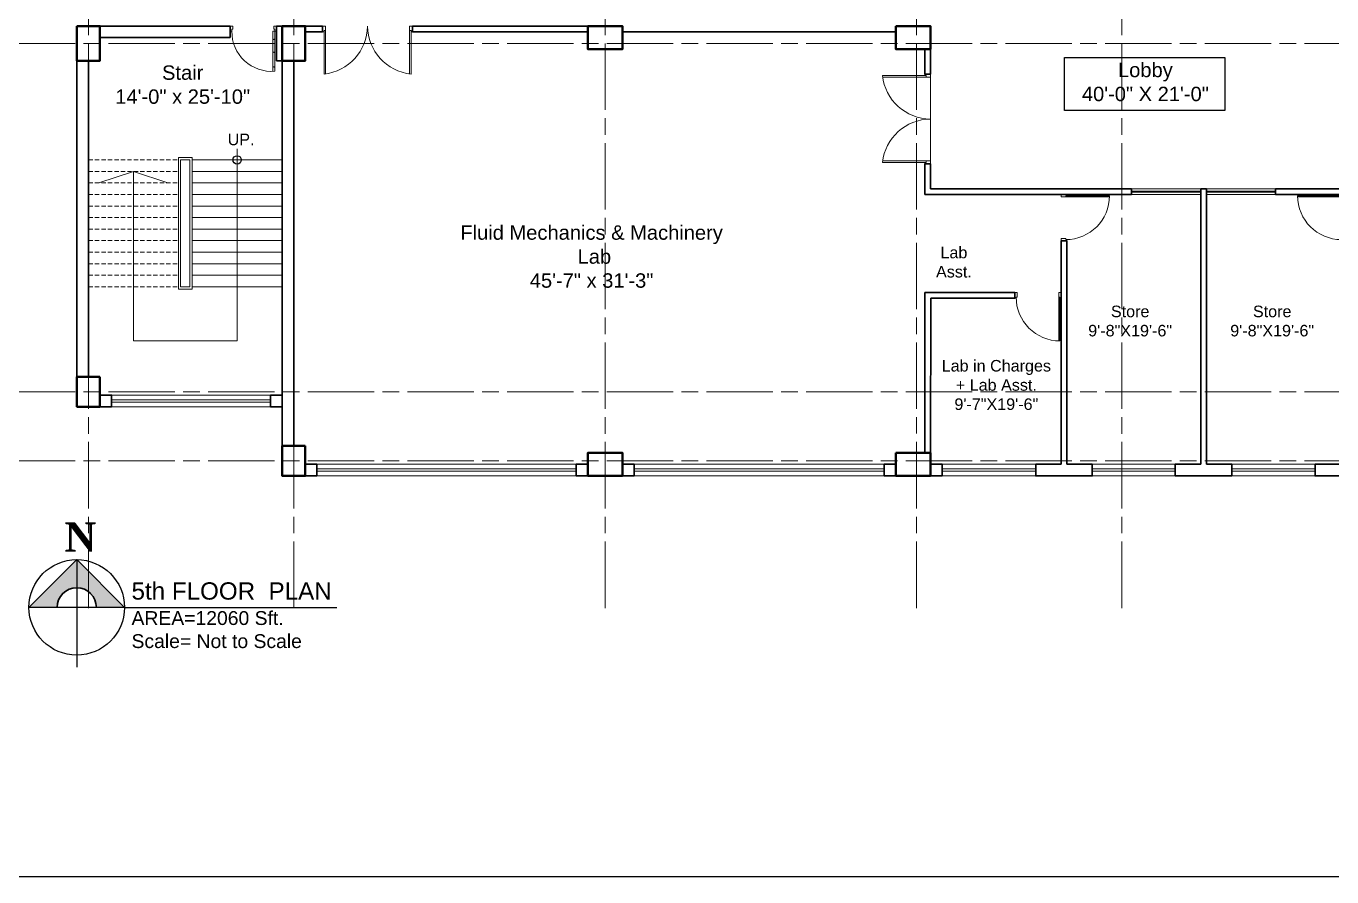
# Model space of a CAD drawing. Header units: inches. Extents: x -12 to 20935469, y -1604 to 24729220.
# Drawn here: x 20895921 to 20897053, y 24712181 to 24712918 of the extents above; entities that cross this region are included whole.
import ezdxf

# ---------------------------------------------------------------- set-up
doc = ezdxf.new("R2010")
doc.units = ezdxf.units.IN
doc.header["$LTSCALE"] = 0.03
doc.header["$MEASUREMENT"] = 0
doc.linetypes.add('ACAD_ISO08W100', pattern=[36, 24, -3, 6, -3])
doc.linetypes.add('DASHED2', pattern=[0.375, 0.25, -0.125])
for name, color, linetype, lineweight in [('column', 1, 'Continuous', 40), ('Door', 7, 'Continuous', 18), ('Gas', 21, 'Continuous', 5), ('Grid Line', 252, 'Continuous', 18), ('Hatch', 253, 'Continuous', 15), ('Low Wall', 7, 'Continuous', 30), ('Main Wall', 7, 'Continuous', 30), ('RAIL', 23, 'Continuous', 13), ('STAIR', 46, 'Continuous', 15), ('wind.', 150, 'Continuous', 20)]:
    doc.layers.add(name, color=color, linetype=linetype, lineweight=lineweight)
doc.layers.add('TEXT', color=7, linetype='Continuous')
doc.styles.add('2', font='swisscl.ttf')
doc.styles.get("Standard").update_dxf_attribs({"font": 'timesbd.ttf'})

# ---------------------------------------------------------------- blocks, each defined once
blk = doc.blocks.new('fff')
at = {"layer": 'Grid Line', "color": 252, "linetype": 'ACAD_ISO08W100', "lineweight": 9, "ltscale": 80, "true_color": 0x939598}
for p, q in [((20830948.30879143, 24723521.10155122), (20830948.30879143, 24724698.78124316)), ((20831126.2792098, 24723521.10975568), (20831126.2792098, 24724698.78944762)), ((20831396.27940053, 24723521.10975705), (20831396.27940053, 24724698.789449)), ((20831666.2795913, 24723521.12176201), (20831666.2795913, 24724698.80145396)), ((20831844.25000966, 24723521.10155122), (20831844.25000967, 24724698.78124316)), ((20833096.94929376, 24724010.74613543), (20830726.1474328, 24724010.74613543)), ((20833096.94929376, 24723708.71657327), (20830726.1474328, 24723708.71657328)), ((20833096.94929376, 24723648.75434016), (20830726.1474328, 24723648.75434017))]:
    blk.add_line(p, q, dxfattribs=at)
blk = doc.blocks.new('Door_45')
at = {"layer": 'Door'}
for p, q in [((1.499446089358273, 4.966720660065755), (1.499446089358273, 43.96672066006575)), ((1.499446089358273, 40.02726910408236), (2.249446089358273, 40.02726910408236)), ((2.249446089358273, 40.02726910408236), (2.249446089358273, 39.52726910408236)), ((2.249446089358273, 39.52726910408236), (2.749446089591103, 39.52726910408236)), ((2.749446089591103, 39.52726910408236), (2.749446089591103, 40.02726910408236)), ((2.749446089591103, 40.02726910408236), (3.499446089358273, 40.02726910408236)), ((3.499446089358273, 44.03189280286006), (3.499446089358273, 4.966720660065755)), ((1.499446089358273, 25.76575365659081), (2.249446089358273, 25.76575365659081)), ((2.249446089358273, 25.76575365659081), (2.249446089358273, 25.26575365659081)), ((2.749446089591103, 25.76575365659081), (3.499446089358273, 25.76575365659081)), ((2.749446089591103, 25.26575365659081), (2.749446089591103, 25.76575365659081)), ((2.249446089358273, 25.26575365659081), (2.749446089591103, 25.26575365659081)), ((2.249446089358273, 12.56961937076411), (2.249446089358273, 13.06961937076411)), ((2.249446089358273, 13.06961937076411), (2.749446089591103, 13.06961937076411)), ((2.749446089591103, 13.06961937076411), (2.749446089591103, 12.56961937076411)), ((-0.0005539106417273842, -0.03327933993424503), (-0.0005539106417273842, 4.966720660065755)), ((-0.0005539106417273842, 4.966720660065755), (1.499446089358273, 4.966720660065755)), ((1.499446089358273, 12.56961937076411), (2.249446089358273, 12.56961937076411)), ((3.499446089358273, 4.966720660065755), (1.499446089358273, 4.966720660065755)), ((1.499446089358273, 4.966720660065755), (1.499446089358273, 2.966720660065755)), ((1.499446089358273, 2.966720660065755), (2.499446089358273, 2.966720660065755)), ((2.499446089358273, 2.966720660065755), (2.499446089358273, -0.03327933993424503)), ((2.749446089591103, 12.56961937076411), (3.499446089358273, 12.56961937076411)), ((42.5, 3), (42.5, -0.03327933993424503)), ((43.5, 3), (42.5, 3)), ((45.00000000023283, 5), (43.5, 5)), ((43.5, 5), (43.5, 3)), ((45.00000000023283, -0.03327933993424503), (45.00000000023283, 5)), ((2.499446089358273, -0.03327933993424503), (-0.0005539106417273842, -0.03327933993424503)), ((42.5, -0.03327933993424503), (45.00000000023283, -0.03327933993424503))]:
    blk.add_line(p, q, dxfattribs=at)
blk.add_arc((4.660651951731928, 5.255392092920653), 38.84018771759182, 359.6232511897165, 94.66847186469465, dxfattribs=at)
blk = doc.blocks.new('$D40')
at = {"layer": 'Door'}
for p, q in [((1, 4), (1, 42)), ((2, 0), (2, 41.98683982644525)), ((1, 5), (0, 5)), ((2, 0), (0, 0)), ((2, 4), (1, 4)), ((39, 4), (38, 4)), ((38, 4), (38, 0)), ((40, 0), (38, 0)), ((40, 5), (38.98683982644525, 5)), ((39, 5), (39, 4))]:
    blk.add_line(p, q, dxfattribs=at)
blk.add_arc((1, 4), 38, 0, 89.99999999999999, dxfattribs=at)

msp = doc.modelspace()

# ---------------------------------------------------------------- hatches: boundary and pattern name
at = {"layer": 'Low Wall'}
h = msp.add_hatch(color=256, dxfattribs=at)
h.paths.add_polyline_path([(20895947.44748481, 24712414.28770984), (20895923.07206972, 24712414.28770984), (20895964.48509115, 24712455.70073127), (20895964.48509115, 24712431.32531618, 0.4142135623731086)])
h.paths.add_polyline_path([(20895964.48509115, 24712431.32531618), (20895964.48509115, 24712455.70073127), (20896005.89811257, 24712414.28770984), (20895981.52269748, 24712414.28770984, 0.4142135623730951)])

# ---------------------------------------------------------------- linework, layer by layer
for p, q in [((20896172.59153295, 24712528.36044816), (20896172.59153295, 24712528.36044815)), ((20895964.48509115, 24712455.70073127), (20895964.48509115, 24712362.3248402)), ((20896005.89811257, 24712414.28770984), (20896190.12722576, 24712414.28770984))]:
    msp.add_line(p, q)
msp.add_lwpolyline([(20896820.73079331, 24712891.05837601), (20896959.6640982, 24712891.05837601), (20896959.6640982, 24712845.17331011), (20896820.73079331, 24712845.17331011)], close=True)
msp.add_lwpolyline([(20896005.8611874, 24712414.32463501), (20895923.07208621, 24712414.25075174)])
for centre, radius in [((20896103.57985885, 24712802.33088574), 3.60517880693078), ((20895964.48509115, 24712414.28770984), 41.41302142460199)]:
    msp.add_circle(centre, radius)
at = {"layer": 'column', "lineweight": 40, "ltscale": 20}
for points in [[(20895964.64506632, 24712918.35224341), (20895984.64506632, 24712918.35224341), (20895984.64506632, 24712888.35224342), (20895964.64506632, 24712888.35224342)], [(20896142.61597706, 24712918.35224341), (20896162.61597706, 24712918.35224341), (20896162.61597706, 24712888.35224342), (20896142.61597706, 24712888.35224342)], [(20896407.61567872, 24712918.35224341), (20896407.61567872, 24712898.35224341), (20896437.61567872, 24712898.35224341), (20896437.61567872, 24712918.35224341)], [(20896674.61548465, 24712918.3522629), (20896674.61548465, 24712898.3522629), (20896704.61548465, 24712898.3522629), (20896704.61548465, 24712918.3522629)], [(20895984.64506632, 24712614.32268126), (20895964.64506632, 24712614.32268126), (20895964.64506632, 24712588.32268126), (20895984.64506632, 24712588.32268126)], [(20896162.61548469, 24712554.36044815), (20896142.61548469, 24712554.36044815), (20896142.61548469, 24712528.36044815), (20896162.61548469, 24712528.36044815)], [(20896437.61556873, 24712528.36044815), (20896437.61556873, 24712548.36044815), (20896407.61556873, 24712548.36044815), (20896407.61556873, 24712528.36044815)], [(20896674.6154051, 24712548.35226291), (20896674.6154051, 24712528.35226291), (20896704.61540509, 24712528.35226291), (20896704.61540509, 24712548.35226291)]]:
    msp.add_lwpolyline(points, close=True, dxfattribs=at)
at = {"layer": 'Defpoints'}
msp.add_lwpolyline([(20895720.09095256, 24713639.10110414), (20898158.95754645, 24713639.10110414), (20898158.95754645, 24712180.57173782), (20895720.09095256, 24712180.57173782)], close=True, dxfattribs=at)
at = {"layer": 'Door'}
for p, q in [((20896180.19207356, 24712918.35224342), (20896177.59207357, 24712918.35224342)), ((20896180.19207356, 24712918.35224342), (20896180.19207356, 24712876.77546511)), ((20896252.99207356, 24712918.35224342), (20896252.99207356, 24712876.77546511)), ((20896252.99207356, 24712918.35224342), (20896255.59207356, 24712918.35224342)), ((20896178.89212922, 24712913.33385089), (20896177.59212922, 24712913.33385089)), ((20896178.89207356, 24712914.63385089), (20896178.89207357, 24712876.75224342)), ((20896180.19212921, 24712914.63385089), (20896178.89207356, 24712914.63385089)), ((20896252.99207356, 24712914.63385089), (20896254.29207356, 24712914.63385089)), ((20896254.29207356, 24712914.63385089), (20896254.29207356, 24712876.75224342)), ((20896254.29207356, 24712913.33385089), (20896255.59207356, 24712913.33385089)), ((20896700.89709204, 24712875.47702266), (20896663.01548458, 24712875.47702265)), ((20896704.61548458, 24712874.17702265), (20896663.03870627, 24712874.17702265)), ((20896699.59709204, 24712875.476967), (20896699.59709204, 24712876.776967)), ((20896700.89709204, 24712874.17696701), (20896700.89709204, 24712875.47702266)), ((20896704.61548458, 24712874.17702265), (20896704.61548458, 24712876.77702265)), ((20896700.89709204, 24712800.07702266), (20896663.01548458, 24712800.07702266)), ((20896704.61548458, 24712801.37702266), (20896663.03870627, 24712801.37702266)), ((20896699.59709204, 24712800.07702266), (20896699.59709204, 24712798.77702266)), ((20896700.89709204, 24712801.37702266), (20896700.89709204, 24712800.07702266)), ((20896704.61548458, 24712801.37702266), (20896704.61548458, 24712798.77702266))]:
    msp.add_line(p, q, dxfattribs=at)
for centre, radius, start, end in [((20896174.30937444, 24712918.78812701), 42.28494578562433, 276.2217427485451, 359.4093707031445), ((20896258.87477269, 24712918.78812701), 42.28494578564002, 180.5906292968489, 263.7782572514549), ((20896705.05136816, 24712880.05972178), 42.28494578562433, 186.2217425450781, 269.4093707030284), ((20896705.05136816, 24712795.49432353), 42.28494578564002, 90.59062929697157, 173.7782574549219)]:
    msp.add_arc(centre, radius, start, end, dxfattribs=at)
at = {"layer": 'Gas', "color": 0, "lineweight": 5}
for points in [[(20896064.59464967, 24712804.33088575), (20896052.59464967, 24712804.33088575), (20896052.59464967, 24712690.33088574), (20896064.59464967, 24712690.33088574)], [(20896062.59464967, 24712802.33088575), (20896054.59464967, 24712802.33088575), (20896054.59464967, 24712692.33088574), (20896062.59464967, 24712692.33088574)]]:
    msp.add_lwpolyline(points, close=True, dxfattribs=at)
at = {"layer": 'Hatch', "lineweight": 0}
msp.add_line((20896704.61548465, 24712798.77702266), (20896704.61548465, 24712874.17702265), dxfattribs=at)
at = {"layer": 'Low Wall', "color": 0}
msp.add_lwpolyline([(20895923.07206972, 24712414.28770984), (20895964.48509115, 24712455.70073127), (20896005.89811257, 24712414.28770984)], dxfattribs=at)
at = {"layer": 'Low Wall'}
msp.add_arc((20895964.48509115, 24712414.28770984), 17.03760633639278, 0, 180, dxfattribs=at)
at = {"layer": 'Main Wall', "lineweight": 30}
for p, q in [((20896097.61548469, 24712918.35224341), (20895984.64506633, 24712918.35224341)), ((20896097.61548469, 24712918.35224341), (20896097.61548469, 24712908.35224341)), ((20896142.61597706, 24712918.32546929), (20896137.61597706, 24712918.32546929)), ((20896137.61597706, 24712918.32546929), (20896137.61597706, 24712888.35224341)), ((20896152.61548469, 24712918.33088572), (20896142.61548469, 24712918.33088572)), ((20896162.61597706, 24712918.35224369), (20896177.59207357, 24712918.35224369)), ((20896177.59207357, 24712918.35224369), (20896177.59207357, 24712913.34580395)), ((20896255.59207356, 24712918.35224368), (20896407.61567872, 24712918.35224369)), ((20896255.59207356, 24712913.34441864), (20896255.59207356, 24712918.35224368)), ((20896097.61548469, 24712908.35224341), (20895984.64506633, 24712908.35224341)), ((20896177.59207357, 24712913.34580395), (20896162.61597706, 24712913.34606994)), ((20896407.61567872, 24712913.3417186), (20896255.59207356, 24712913.34441864)), ((20896674.61548465, 24712913.33697651), (20896437.61567872, 24712913.34118579)), ((20896699.61548465, 24712898.3522629), (20896699.61548465, 24712876.77702265)), ((20896704.61548465, 24712876.77702265), (20896704.61548465, 24712898.3522629)), ((20895964.64506632, 24712888.35224342), (20895964.64506632, 24712614.32268126)), ((20895974.64506633, 24712888.35224342), (20895974.64506632, 24712614.32268126)), ((20896137.61597706, 24712888.35224341), (20896142.61597706, 24712888.35224341)), ((20896142.61597705, 24712554.36044815), (20896142.61597705, 24712888.36044816)), ((20896152.61548469, 24712554.36044815), (20896152.61548469, 24712888.36044816)), ((20896699.61548465, 24712876.77702265), (20896704.61548465, 24712876.77702265)), ((20896699.61548465, 24712798.77702266), (20896699.61548465, 24712772.20178241)), ((20896704.61548465, 24712798.77702266), (20896699.61548465, 24712798.77702266)), ((20896704.61548465, 24712798.77702266), (20896704.61548465, 24712777.20178241)), ((20896699.61548465, 24712772.20178241), (20896878.85506721, 24712772.20178241)), ((20896704.61548465, 24712777.20178241), (20896878.85506721, 24712777.20178241)), ((20896878.85506721, 24712777.20178241), (20896878.85506721, 24712772.20178241)), ((20896938.85506722, 24712777.20178241), (20896943.85506721, 24712777.20178241)), ((20896938.85506721, 24712777.20178241), (20896938.85506722, 24712538.36044815)), ((20896943.85506721, 24712777.20178241), (20896943.85506721, 24712538.36044815)), ((20897003.85506721, 24712777.20178241), (20897190.11548469, 24712777.20178241)), ((20897003.85506721, 24712777.20178241), (20897003.85506721, 24712772.20178241)), ((20897003.85506721, 24712772.20178241), (20897195.11548469, 24712772.20178241)), ((20896817.85506721, 24712732.20178241), (20896817.85506721, 24712538.36044815)), ((20896817.85506721, 24712732.20178241), (20896822.85506721, 24712732.20178241)), ((20896822.85506721, 24712732.20178241), (20896822.85506721, 24712538.36044815)), ((20896699.61540522, 24712687.36044816), (20896777.85506721, 24712687.36044816)), ((20896699.61540522, 24712548.36044815), (20896699.61540522, 24712687.36044816)), ((20896704.59599412, 24712548.36052148), (20896704.87574298, 24712682.36044816)), ((20896704.87574298, 24712682.36044816), (20896777.85506721, 24712682.36044815)), ((20896777.85506721, 24712687.36044816), (20896777.85506721, 24712682.36044815)), ((20896965.85493216, 24712528.35224371), (20896965.85493216, 24712538.35237876))]:
    msp.add_line(p, q, dxfattribs=at)
at = {"layer": 'Main Wall'}
for points in [[(20895984.64506301, 24712598.32268126), (20895994.64833204, 24712598.32268126), (20895994.64833204, 24712588.33249809), (20895984.64506301, 24712588.33249809)], [(20896132.61230807, 24712598.32264624), (20896142.61557711, 24712598.32264624), (20896142.61557711, 24712588.33246307), (20896132.61230807, 24712588.33246307)]]:
    msp.add_lwpolyline(points, close=True, dxfattribs=at)
at = {"layer": 'Main Wall', "lineweight": 30}
for points in [[(20896162.59153295, 24712528.36044816), (20896172.59153295, 24712528.36044816), (20896172.59166802, 24712538.36193376), (20896162.59207359, 24712538.36193376)], [(20896407.59215763, 24712528.35875998), (20896397.59215763, 24712528.35875998), (20896397.59229269, 24712538.35889503), (20896407.59215763, 24712538.35889503)], [(20896437.61556873, 24712528.36044816), (20896447.61556873, 24712528.36044816), (20896447.6157038, 24712538.36193376), (20896437.61610937, 24712538.36193376)], [(20896674.591994, 24712528.35875998), (20896664.591994, 24712528.35875998), (20896664.59212906, 24712538.35889503), (20896674.591994, 24712538.35889503)], [(20896704.61540509, 24712528.35226291), (20896714.61540509, 24712528.35226291), (20896714.61554017, 24712538.35374852), (20896704.61594574, 24712538.35374852)], [(20896844.85493215, 24712538.35364017), (20896844.85493215, 24712528.35350512), (20896795.85506721, 24712528.35350512), (20896795.85520227, 24712538.35364017), (20896817.85506721, 24712538.35364017)], [(20896822.85506721, 24712538.35237876), (20896844.85493215, 24712538.35237876)], [(20896965.85493216, 24712528.35224371), (20896916.85506722, 24712528.35224371), (20896916.85520227, 24712538.37576269), (20896938.85506722, 24712538.37576269)], [(20896943.85506721, 24712538.37576269), (20896965.85493216, 24712538.37576269)], [(20897060.09199404, 24712528.35224371), (20897038.09199404, 24712528.35224371), (20897038.0921291, 24712538.35237876), (20897060.09199404, 24712538.35237876)]]:
    msp.add_lwpolyline(points, dxfattribs=at)
at = {"layer": 'RAIL', "lineweight": 9}
for p, q in [((20896103.57985885, 24712812.05849432), (20896103.57985885, 24712645.33088575)), ((20896013.59464967, 24712792.33088575), (20895983.59464967, 24712782.33088575)), ((20896013.59464967, 24712645.33088575), (20896013.59464967, 24712792.33088575)), ((20896043.59464967, 24712782.33088575), (20896013.59464967, 24712792.33088575)), ((20896142.59464967, 24712782.33088574), (20896064.59464967, 24712782.33088575)), ((20896103.57985885, 24712645.33088575), (20896013.59464967, 24712645.33088575))]:
    msp.add_line(p, q, dxfattribs=at)
at = {"layer": 'STAIR', "color": 32, "linetype": 'DASHED2', "lineweight": 5, "ltscale": 500}
for p, q in [((20895974.62423132, 24712802.33088574), (20896052.59464967, 24712802.33088575)), ((20895974.62423132, 24712792.33088574), (20896052.59464967, 24712792.33088575)), ((20895974.62423132, 24712782.33088574), (20896052.59464967, 24712782.33088575)), ((20895974.62423132, 24712772.33088573), (20896052.59464967, 24712772.33088575)), ((20895974.62423132, 24712762.33088573), (20896052.59464967, 24712762.33088575)), ((20895974.62423132, 24712752.33088574), (20896052.59464967, 24712752.33088575)), ((20895974.62423132, 24712742.33088574), (20896052.59464967, 24712742.33088575)), ((20895974.62423132, 24712732.33088574), (20896052.59464967, 24712732.33088575)), ((20895974.62423132, 24712722.33088574), (20896052.59464967, 24712722.33088575)), ((20895974.62423132, 24712712.33088573), (20896052.59464967, 24712712.33088575)), ((20895974.62423132, 24712702.33088573), (20896052.59464967, 24712702.33088575)), ((20895974.62423132, 24712692.33088574), (20896052.59464967, 24712692.33088575))]:
    msp.add_line(p, q, dxfattribs=at)
at = {"layer": 'STAIR', "color": 32, "lineweight": 5}
for p, q in [((20896064.59464967, 24712802.33088575), (20896142.59464967, 24712802.33088574)), ((20896064.59464967, 24712792.33088575), (20896142.59464967, 24712792.33088574)), ((20896082.59464967, 24712782.33088575), (20896142.59464967, 24712782.33088574)), ((20896064.59464967, 24712772.33088575), (20896142.59464967, 24712772.33088574)), ((20896064.59464967, 24712762.33088575), (20896142.59464967, 24712762.33088574)), ((20896064.59464967, 24712752.33088575), (20896142.59464967, 24712752.33088574)), ((20896064.59464967, 24712742.33088575), (20896142.59464967, 24712742.33088574)), ((20896064.59464967, 24712732.33088575), (20896142.59464967, 24712732.33088574)), ((20896064.59464967, 24712722.33088575), (20896142.59464967, 24712722.33088574)), ((20896064.59464967, 24712712.33088575), (20896142.59464967, 24712712.33088574)), ((20896064.59464967, 24712702.33088575), (20896142.59464967, 24712702.33088574)), ((20896064.59464967, 24712692.33088575), (20896142.59464967, 24712692.33088574))]:
    msp.add_line(p, q, dxfattribs=at)
at = {"layer": 'wind.', "lineweight": 5}
for p, q in [((20896878.85506721, 24712777.20178241), (20896938.85506721, 24712777.20178241)), ((20896878.98391279, 24712775.20593702), (20896938.98391279, 24712775.20593702)), ((20896879.04833558, 24712774.20801432), (20896939.04833558, 24712774.20801432)), ((20896879.17718116, 24712772.21216893), (20896939.17718116, 24712772.21216893)), ((20897003.85506721, 24712777.20178241), (20896943.85506721, 24712777.20178241)), ((20897003.98391279, 24712775.20593702), (20896943.98391279, 24712775.20593702)), ((20897004.04833558, 24712774.20801432), (20896944.04833558, 24712774.20801432)), ((20897004.17718116, 24712772.21216894), (20896944.17718116, 24712772.21216894)), ((20895989.64833204, 24712598.32268127), (20896137.61230807, 24712598.32264624)), ((20895994.64833204, 24712594.32268126), (20896132.61230807, 24712594.32268126)), ((20895994.64833204, 24712592.32268126), (20896132.61230807, 24712592.32268126)), ((20895989.64833204, 24712588.33249809), (20896137.61230807, 24712588.33249809)), ((20896397.59223867, 24712534.35889503), (20896172.591614, 24712534.36193376)), ((20896397.59229269, 24712538.35889504), (20896172.59166802, 24712538.36193378)), ((20896664.59207503, 24712534.35889503), (20896447.61564978, 24712534.36182539)), ((20896664.59212906, 24712538.35889504), (20896447.6157038, 24712538.36182541)), ((20896795.85514825, 24712534.35238091), (20896714.61548615, 24712534.35364015)), ((20896817.85506721, 24712538.36044815), (20896714.61554017, 24712538.35364017)), ((20896938.85506722, 24712538.37576269), (20896844.85493215, 24712538.37576269)), ((20896916.85514823, 24712534.35074675), (20896844.85493215, 24712534.35204327)), ((20897038.09212942, 24712538.37576269), (20896943.85506721, 24712538.37576269)), ((20897038.09207503, 24712534.34910939), (20896965.85493216, 24712534.35040911)), ((20896397.59215763, 24712528.35875998), (20896172.59153296, 24712528.3617987)), ((20896397.59221166, 24712532.35889503), (20896172.59158699, 24712532.36193376)), ((20896407.5920766, 24712532.35875998), (20896407.59215763, 24712532.35875998)), ((20896664.591994, 24712528.35875998), (20896447.61556875, 24712528.36169036)), ((20896664.59204802, 24712532.35889503), (20896447.61562277, 24712532.36182539)), ((20897038.09199406, 24712528.35350512), (20896714.61540511, 24712528.35350512)), ((20896795.85512124, 24712532.35238091), (20896714.61545913, 24712532.35364015)), ((20896916.85512122, 24712532.35074676), (20896844.85493215, 24712532.35204327)), ((20897038.09204802, 24712532.34910941), (20896965.85493216, 24712532.35040913))]:
    msp.add_line(p, q, dxfattribs=at)

# ---------------------------------------------------------------- block references
msp.add_blockref('fff', (65026.33627489209, -11107.39389201254))
at = {"layer": 'Door', "color": 250, "ltscale": 20, "xscale": 0.8888888888759539, "yscale": 0.8888888888759539, "zscale": 0.8888888888759539, "rotation": 180}
msp.add_blockref('Door_45', (20896137.61548469, 24712918.29588766), dxfattribs=at)
at = {"layer": 'Door'}
for p, rotation in [((20896817.85506721, 24712772.20178241), 270), ((20896817.85506721, 24712687.36044815), 180)]:
    msp.add_blockref('$D40', p, dxfattribs=dict(at, rotation=rotation))
at = {"layer": 'Door', "xscale": -1, "rotation": 90}
msp.add_blockref('$D40', (20897064.85506722, 24712772.20178241), dxfattribs=at)

# ---------------------------------------------------------------- texts
msp.add_text('N', height=25.18997851390293).set_placement((20895953.88973242, 24712462.70760765))
at = {"layer": 'TEXT', "color": 30, "lineweight": 5, "ltscale": 20, "attachment_point": 2, "style": '2'}
for s, width, gutter_width, insert, char_height in [('\\pxsm1;{\\fArial|b0|i0|c0|p34;\\C0;Stair\\P14\'-0" x 25\'-10"  }', 205.8683790635119, 0.2817773027333734, (20896056.37196144, 24712884.25336638), 12.47575959581606), ('\\pxsm1,qc;{\\fArial|b0|i0|c0|p34;\\C0;Lobby\\P40\'-0" X 21\'-0" }', 146.3875032233763, 0.7495764341443792, (20896890.91169569, 24712886.55379735), 12.47575959581606), ('{\\fArial|b0|i0|c0|p34;\\C0;UP.}', 104.7596838313621, 0.5, (20896106.99880819, 24712825.06774289), 10), ('\\pxsm1;{\\fArial|b0|i0|c0|p34;\\C0;Fluid Mechanics & Machinery\\P Lab\\P45\'-7" x 31\'-3" }', 334.1701295393277, 0.7495764341443792, (20896410.83873586, 24712745.56327773), 12.47575959581606), ('{\\fArial|b0|i0|c0|p34;\\C0;Lab Asst. }', 49.4700385692995, 0.5, (20896724.94658092, 24712727.03024654), 10), ('{\\fArial|b0|i0|c0|p34;\\C0;Store\\P9\'-8"X19\'-6"}', 104.7596838313621, 0.5, (20896877.73275162, 24712675.9417487), 10), ('{\\fArial|b0|i0|c0|p34;\\C0;Store\\P9\'-8"X19\'-6"}', 104.7596838313621, 0.5, (20897000.85031839, 24712675.9417487), 10), ('{\\fArial|b0|i0|c0|p34;\\C0;Lab in Charges + Lab Asst. \\P9\'-7"X19\'-6"}', 104.7596838313621, 0.5, (20896761.71923232, 24712628.83038412), 10), ('\\A1;\\pxql;{\\fArial|b0|i0|c0|p34;\\C0;5th FLOOR  PLAN\\P\\H0.8x;AREA=12060 Sft.\\H1.25x;\\P\\H0.8x;Scale= \\H1x;Not to Scale}', 640.1237820673268, 0.5, (20896332.07907797, 24712436.02220701), 15)]:
    msp.add_mtext_dynamic_manual_height_columns(s, width=width, gutter_width=gutter_width, heights=[0], dxfattribs=dict(at, insert=insert, char_height=char_height))

doc.saveas('drawing.dxf')
